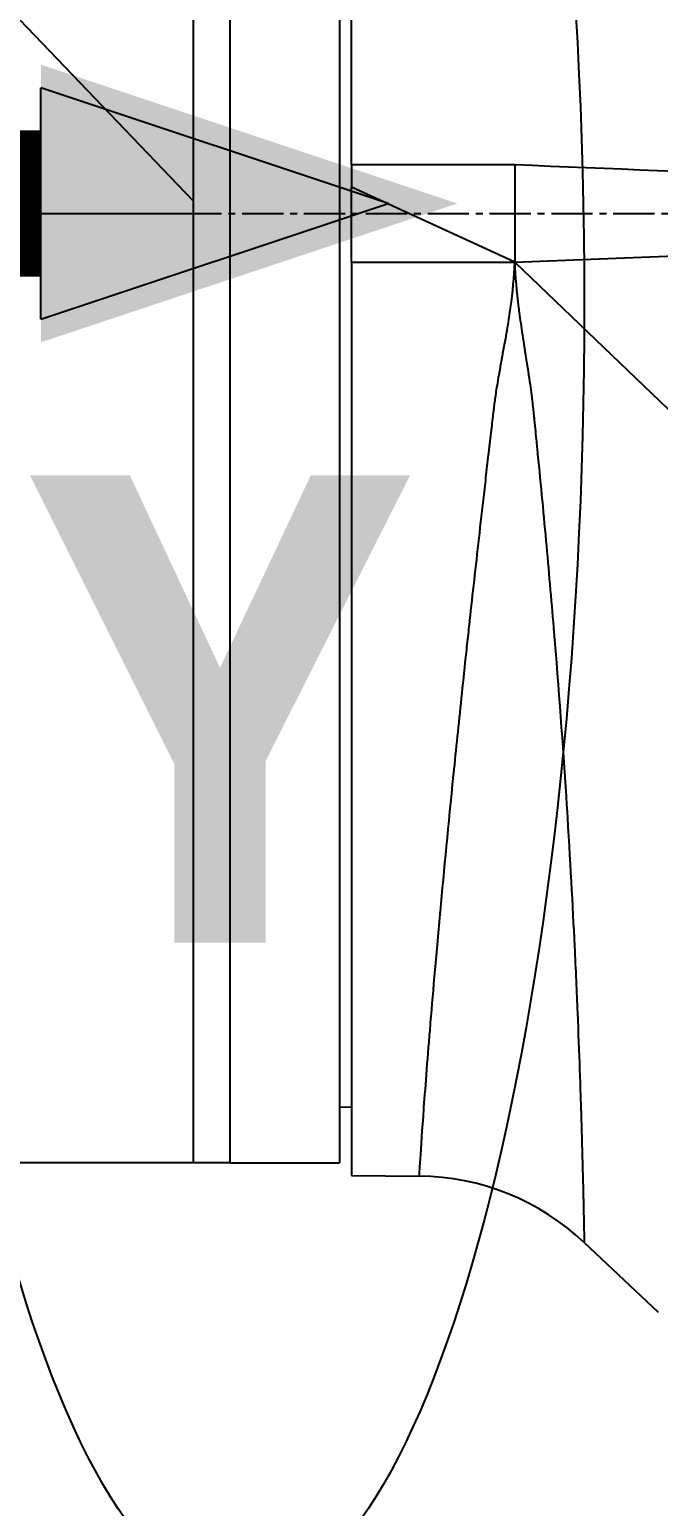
# Model space of a CAD drawing. Header units: millimetres. Extents: x 0 to 4378, y 0 to 2376.
# Drawn here: x 1576.1 to 1601.9, y 1535.3 to 1596 of the extents above; entities that cross this region are included whole.
import ezdxf

# ---------------------------------------------------------------- set-up
doc = ezdxf.new("R2010")
doc.units = ezdxf.units.MM
doc.header["$LTSCALE"] = 0.2
doc.linetypes.add('CENTER2', pattern=[1.125, 0.75, -0.125, 0.125, -0.125])
for name, color, linetype in [('02_Center Line', 1, 'CENTER2'), ('07_Special Line2', 76, 'Continuous'), ('13_After Rev.Num.', 6, 'Continuous')]:
    doc.layers.add(name, color=color, linetype=linetype)
doc.styles.add('Rainbow-5.0 Style', font='malgunsl.ttf')
doc.dimstyles.new('Rainbow-5.0 Style', dxfattribs={"dimtxt": 4, "dimasz": 2.5, "dimexe": 1, "dimexo": 1, "dimgap": 1, "dimtad": 1, "dimdsep": 46, "dimtxsty": 'Rainbow-5.0 Style', "dimcen": 0, "dimclrd": 251, "dimclre": 251, "dimclrt": 7, "dimazin": 3, "dimtp": 0.1, "dimtm": 0.1, "dimtfac": 0.61, "dimtmove": 0, "dimatfit": 3, "dimfxl": 1, "dimlwd": -1, "dimlwe": -1, "dimarcsym": 1})

# ---------------------------------------------------------------- blocks, each defined once
blk = doc.blocks.new('*D147')
at = {"color": 251, "linetype": 'ByBlock', "transparency": 16777216}
for p, q in [((1588.544, 1699.157), (1769.201, 1699.157)), ((1765.201, 1598.457), (1765.201, 1689.157)), ((1699.244, 1588.457), (1769.201, 1588.457))]:
    blk.add_line(p, q, dxfattribs=at)
at = {"color": 251, "transparency": 16777216}
for points in [[(1763.534, 1689.157), (1766.868, 1689.157), (1765.201, 1699.157)], [(1763.534, 1598.457), (1766.868, 1598.457), (1765.201, 1588.457)]]:
    blk.add_solid(points, dxfattribs=at)
at = {"layer": 'Defpoints', "color": 0, "transparency": 16777216}
for p in [(1584.544, 1699.157), (1765.201, 1699.157), (1695.244, 1588.457)]:
    blk.add_point(p, dxfattribs=at)
at = {"color": 7, "transparency": 16777216, "insert": (1752.88, 1643.807), "char_height": 16, "attachment_point": 5, "rotation": 90, "style": 'Rainbow-5.0 Style'}
blk.add_mtext('110.7', dxfattribs=at)
blk = doc.blocks.new('Blk$A47R2-4W24B')
for p, q in [((-62.2, 986.721), (-108.7, 1035.201)), ((-62.2, 1025.727), (-62.2, 986.721)), ((-55.7, 988.2), (-55.7, 1025.645)), ((-60.7, 1025.2), (-60.7, 947.2)), ((-60.7, 1025.2), (-60.7, 947.2)), ((-56.2, 1025.2), (-56.2, 947.2)), ((-55.7, 988.2), (-55.7, 987.28)), ((-49, 988.2), (-55.7, 988.2)), ((-49, 988.2), (-49.001, 984.2)), ((-55.7, 984.2), (-55.7, 987.28)), ((-49.001, 984.2), (-55.7, 987.28)), ((-62.2, 986.721), (-62.2, 986.2)), ((-108.72, 986.2), (-62.2, 986.2)), ((-62.2, 986.2), (-62.2, 947.2)), ((-62.2, 986.2), (-62.2, 947.2)), ((-49.001, 984.2), (-2.382, 986.103)), ((-55.7, 984.2), (-55.7, 946.683)), ((-55.7, 984.2), (-49.001, 984.2)), ((-49.001, 984.2), (-0.521, 937.7)), ((-55.7, 949.487), (-56.2, 949.479)), ((-62.2, 947.2), (-69.72, 947.2)), ((-60.7, 947.2), (-62.2, 947.2)), ((-60.7, 947.2), (-56.2, 947.2)), ((-55.7, 946.683), (-52.919, 946.658)), ((-43.1, 941.064), (-46.149, 943.936))]:
    blk.add_line(p, q)
blk.add_arc((-53.007, 936.659), 10, 46.70019, 89.5)
for points in [[(-2.064, 986.284), (-17.709, 986.923), (-33.354, 987.561), (-49, 988.2)], [(-46.149, 943.936), (-46.149, 943.936), (-46.149, 943.936), (-46.149, 943.936)]]:
    blk.add_open_spline(points, degree=3)
for points, knots in [([(-52.919, 946.658), (-52.919, 946.658), (-52.904, 946.911), (-52.874, 947.37), (-52.843, 947.851), (-52.795, 948.559), (-52.73, 949.437), (-52.73, 949.444), (-52.729, 949.451), (-52.729, 949.458), (-52.728, 949.464), (-52.728, 949.47), (-52.727, 949.478), (-52.658, 950.42), (-52.568, 951.576), (-52.458, 952.908), (-52.456, 952.928), (-52.455, 952.948), (-52.453, 952.968), (-52.397, 953.646), (-52.336, 954.37), (-52.269, 955.133), (-52.236, 955.515), (-52.201, 955.906), (-52.165, 956.307), (-52.147, 956.508), (-52.129, 956.71), (-52.11, 956.915), (-52.092, 957.12), (-52.073, 957.326), (-52.053, 957.537), (-51.898, 959.222), (-51.718, 961.093), (-51.512, 963.127), (-51.51, 963.15), (-51.508, 963.174), (-51.505, 963.197), (-51.404, 964.193), (-51.298, 965.227), (-51.185, 966.296), (-51.127, 966.843), (-51.068, 967.399), (-51.007, 967.965), (-50.977, 968.247), (-50.946, 968.532), (-50.915, 968.819), (-50.899, 968.962), (-50.884, 969.106), (-50.868, 969.25), (-50.86, 969.323), (-50.852, 969.395), (-50.844, 969.468), (-50.84, 969.504), (-50.836, 969.54), (-50.832, 969.576), (-50.83, 969.595), (-50.828, 969.613), (-50.826, 969.631), (-50.824, 969.649), (-50.822, 969.668), (-50.82, 969.685), (-50.701, 970.772), (-50.574, 971.907), (-50.44, 973.089), (-50.373, 973.68), (-50.305, 974.282), (-50.234, 974.896), (-50.199, 975.203), (-50.163, 975.513), (-50.127, 975.826), (-50.109, 975.982), (-50.091, 976.139), (-50.072, 976.296), (-50.063, 976.375), (-50.054, 976.454), (-50.045, 976.533), (-50.04, 976.573), (-50.036, 976.613), (-50.031, 976.652), (-50.027, 976.69), (-50.022, 976.727), (-50.018, 976.764), (-50.016, 976.782), (-50.012, 976.819), (-50.008, 976.849), (-49.971, 977.171), (-49.938, 977.451), (-49.91, 977.687), (-49.896, 977.811), (-49.882, 977.923), (-49.871, 978.023), (-49.865, 978.066), (-49.861, 978.108), (-49.856, 978.147), (-49.844, 978.245), (-49.834, 978.329), (-49.826, 978.399), (-49.82, 978.448), (-49.814, 978.49), (-49.81, 978.524), (-49.808, 978.542), (-49.806, 978.557), (-49.804, 978.571), (-49.803, 978.578), (-49.802, 978.585), (-49.801, 978.591), (-49.801, 978.595), (-49.8, 978.599), (-49.8, 978.604), (-49.798, 978.613), (-49.795, 978.641), (-49.791, 978.663), (-49.766, 978.843), (-49.729, 979.072), (-49.682, 979.351), (-49.655, 979.505), (-49.625, 979.675), (-49.592, 979.859), (-49.576, 979.952), (-49.558, 980.048), (-49.54, 980.148), (-49.531, 980.198), (-49.522, 980.249), (-49.512, 980.301), (-49.507, 980.327), (-49.502, 980.353), (-49.497, 980.38), (-49.495, 980.393), (-49.493, 980.406), (-49.49, 980.42), (-49.488, 980.433), (-49.485, 980.448), (-49.483, 980.46), (-49.41, 980.854), (-49.346, 981.207), (-49.294, 981.518), (-49.242, 981.825), (-49.202, 982.09), (-49.171, 982.315), (-49.17, 982.318), (-49.17, 982.32), (-49.169, 982.325), (-49.079, 982.983), (-49.022, 983.608), (-49.001, 984.2)], [0, 0, 0, 0, 0.121112, 0.121112, 0.121112, 0.248047, 0.248047, 0.248047, 0.249023, 0.249023, 0.249023, 0.25, 0.25, 0.25, 0.373166, 0.373166, 0.373166, 0.375, 0.375, 0.375, 0.4375, 0.4375, 0.4375, 0.46875, 0.46875, 0.46875, 0.484375, 0.484375, 0.484375, 0.5, 0.5, 0.5, 0.625, 0.625, 0.625, 0.626439, 0.626439, 0.626439, 0.6875, 0.6875, 0.6875, 0.71875, 0.71875, 0.71875, 0.734375, 0.734375, 0.734375, 0.742187, 0.742187, 0.742187, 0.746094, 0.746094, 0.746094, 0.748047, 0.748047, 0.748047, 0.749023, 0.749023, 0.749023, 0.75, 0.75, 0.75, 0.8125, 0.8125, 0.8125, 0.84375, 0.84375, 0.84375, 0.859375, 0.859375, 0.859375, 0.867187, 0.867187, 0.867187, 0.871094, 0.871094, 0.871094, 0.873047, 0.873047, 0.873047, 0.874878, 0.874878, 0.874878, 0.875773, 0.875773, 0.875773, 0.885526, 0.885526, 0.885526, 0.890625, 0.890625, 0.890625, 0.892844, 0.892844, 0.892844, 0.898437, 0.898437, 0.898437, 0.902344, 0.902344, 0.902344, 0.904297, 0.904297, 0.904297, 0.905273, 0.905273, 0.905273, 0.906006, 0.906006, 0.906006, 0.907746, 0.907746, 0.907746, 0.921875, 0.921875, 0.921875, 0.929687, 0.929687, 0.929687, 0.933594, 0.933594, 0.933594, 0.935547, 0.935547, 0.935547, 0.936523, 0.936523, 0.936523, 0.937012, 0.937012, 0.937012, 0.9375, 0.9375, 0.9375, 0.953125, 0.953125, 0.953125, 0.968506, 0.968506, 0.968506, 0.96875, 0.96875, 0.96875, 1, 1, 1, 1]), ([(-49.001, 984.2), (-48.98, 983.626), (-48.925, 982.999), (-48.84, 982.324), (-48.84, 982.318), (-48.839, 982.311), (-48.838, 982.308), (-48.808, 982.065), (-48.769, 981.782), (-48.722, 981.46), (-48.675, 981.143), (-48.619, 980.788), (-48.558, 980.396), (-48.557, 980.39), (-48.556, 980.385), (-48.555, 980.377), (-48.48, 979.902), (-48.42, 979.504), (-48.374, 979.183), (-48.351, 979.022), (-48.332, 978.88), (-48.315, 978.757), (-48.307, 978.696), (-48.3, 978.639), (-48.293, 978.587), (-48.29, 978.561), (-48.287, 978.536), (-48.284, 978.512), (-48.282, 978.5), (-48.281, 978.489), (-48.28, 978.478), (-48.279, 978.472), (-48.278, 978.466), (-48.278, 978.461), (-48.277, 978.455), (-48.276, 978.446), (-48.276, 978.445), (-48.272, 978.416), (-48.262, 978.322), (-48.246, 978.164), (-48.24, 978.107), (-48.233, 978.042), (-48.226, 977.97), (-48.223, 977.94), (-48.22, 977.91), (-48.216, 977.878), (-48.211, 977.822), (-48.205, 977.763), (-48.198, 977.699), (-48.195, 977.667), (-48.192, 977.634), (-48.188, 977.601), (-48.187, 977.584), (-48.185, 977.567), (-48.183, 977.549), (-48.182, 977.541), (-48.181, 977.532), (-48.181, 977.523), (-48.18, 977.519), (-48.18, 977.514), (-48.179, 977.51), (-48.179, 977.505), (-48.178, 977.499), (-48.178, 977.496), (-48.162, 977.337), (-48.146, 977.179), (-48.13, 977.022), (-48.119, 976.904), (-48.107, 976.786), (-48.095, 976.669), (-48.091, 976.63), (-48.088, 976.592), (-48.084, 976.552), (-47.957, 975.269), (-47.836, 974.01), (-47.723, 972.778), (-47.611, 971.556), (-47.506, 970.362), (-47.41, 969.2), (-47.409, 969.191), (-47.408, 969.183), (-47.407, 969.172), (-47.195, 966.62), (-47.028, 964.32), (-46.895, 962.265), (-46.884, 962.109), (-46.875, 961.954), (-46.865, 961.801), (-46.728, 959.639), (-46.627, 957.756), (-46.548, 956.12), (-46.548, 956.114), (-46.548, 956.109), (-46.547, 956.101), (-46.501, 955.136), (-46.461, 954.225), (-46.426, 953.368), (-46.392, 952.539), (-46.362, 951.761), (-46.337, 951.037), (-46.336, 951.013), (-46.335, 950.989), (-46.335, 950.967), (-46.322, 950.608), (-46.31, 950.253), (-46.299, 949.902), (-46.288, 949.562), (-46.277, 949.227), (-46.267, 948.9), (-46.267, 948.891), (-46.267, 948.881), (-46.267, 948.872), (-46.266, 948.86), (-46.266, 948.857), (-46.266, 948.85), (-46.26, 948.663), (-46.253, 948.418), (-46.245, 948.129), (-46.237, 947.836), (-46.228, 947.497), (-46.218, 947.134), (-46.218, 947.129), (-46.218, 947.122), (-46.218, 947.117), (-46.209, 946.777), (-46.203, 946.503), (-46.197, 946.278), (-46.194, 946.165), (-46.192, 946.064), (-46.19, 945.975), (-46.189, 945.93), (-46.188, 945.888), (-46.187, 945.848), (-46.187, 945.828), (-46.186, 945.809), (-46.186, 945.79), (-46.185, 945.781), (-46.185, 945.772), (-46.185, 945.763), (-46.185, 945.758), (-46.185, 945.754), (-46.185, 945.749), (-46.185, 945.746), (-46.185, 945.743), (-46.185, 945.739), (-46.185, 945.738), (-46.185, 945.738), (-46.184, 945.736), (-46.179, 945.512), (-46.176, 945.321), (-46.172, 945.157), (-46.17, 945.075), (-46.169, 945), (-46.167, 944.93), (-46.167, 944.896), (-46.166, 944.862), (-46.165, 944.831), (-46.165, 944.815), (-46.165, 944.799), (-46.164, 944.784), (-46.164, 944.776), (-46.164, 944.769), (-46.164, 944.761), (-46.164, 944.758), (-46.164, 944.754), (-46.164, 944.75), (-46.164, 944.748), (-46.164, 944.745), (-46.164, 944.742), (-46.164, 944.741), (-46.164, 944.74), (-46.164, 944.739), (-46.161, 944.59), (-46.158, 944.467), (-46.156, 944.365), (-46.155, 944.315), (-46.155, 944.269), (-46.154, 944.229), (-46.15, 944.048), (-46.149, 943.958), (-46.149, 943.94), (-46.149, 943.938), (-46.149, 943.936), (-46.149, 943.936)], [0, 0, 0, 0, 0.0310059, 0.0310059, 0.0310059, 0.03125, 0.03125, 0.03125, 0.046875, 0.046875, 0.046875, 0.0622559, 0.0622559, 0.0622559, 0.0625, 0.0625, 0.0625, 0.078125, 0.078125, 0.078125, 0.0859375, 0.0859375, 0.0859375, 0.0898438, 0.0898438, 0.0898438, 0.0917969, 0.0917969, 0.0917969, 0.0927734, 0.0927734, 0.0927734, 0.0932617, 0.0932617, 0.0932617, 0.09375, 0.09375, 0.09375, 0.1015625, 0.1015625, 0.1015625, 0.1043487, 0.1043487, 0.1043487, 0.1054688, 0.1054688, 0.1054688, 0.1074219, 0.1074219, 0.1074219, 0.1083984, 0.1083984, 0.1083984, 0.1088867, 0.1088867, 0.1088867, 0.1091309, 0.1091309, 0.1091309, 0.1092529, 0.1092529, 0.1092529, 0.109375, 0.109375, 0.109375, 0.1171875, 0.1171875, 0.1171875, 0.1230469, 0.1230469, 0.1230469, 0.125, 0.125, 0.125, 0.1875, 0.1875, 0.1875, 0.2495117, 0.2495117, 0.2495117, 0.25, 0.25, 0.25, 0.3661699, 0.3661699, 0.3661699, 0.375, 0.375, 0.375, 0.4995117, 0.4995117, 0.4995117, 0.5, 0.5, 0.5, 0.5625, 0.5625, 0.5625, 0.6230469, 0.6230469, 0.6230469, 0.625, 0.625, 0.625, 0.65625, 0.65625, 0.65625, 0.6865234, 0.6865234, 0.6865234, 0.6873779, 0.6873779, 0.6873779, 0.6884698, 0.6884698, 0.6884698, 0.71875, 0.71875, 0.71875, 0.7495117, 0.7495117, 0.7495117, 0.75, 0.75, 0.75, 0.78125, 0.78125, 0.78125, 0.796875, 0.796875, 0.796875, 0.8046875, 0.8046875, 0.8046875, 0.8085938, 0.8085938, 0.8085938, 0.8105469, 0.8105469, 0.8105469, 0.8115234, 0.8115234, 0.8115234, 0.8122559, 0.8122559, 0.8122559, 0.8125, 0.8125, 0.8125, 0.84375, 0.84375, 0.84375, 0.859375, 0.859375, 0.859375, 0.8671875, 0.8671875, 0.8671875, 0.8710938, 0.8710938, 0.8710938, 0.8730469, 0.8730469, 0.8730469, 0.8740234, 0.8740234, 0.8740234, 0.8747559, 0.8747559, 0.8747559, 0.875, 0.875, 0.875, 0.90625, 0.90625, 0.90625, 0.921875, 0.921875, 0.921875, 0.9914741, 0.9914741, 0.9914741, 0.9999925, 0.9999925, 0.9999925, 0.9999925])]:
    blk.add_open_spline(points, degree=3, knots=knots)
at = {"layer": '02_Center Line', "ltscale": 11.288275}
blk.add_line((-166.869, 986.2), (75.275, 986.2), dxfattribs=at)
blk = doc.blocks.new('A$C19ebd0c3_1234')
blk.add_ellipse((0, 0), major_axis=(53.194, 0), ratio=0.263273)
blk = doc.blocks.new('A$C3a293ff3')
at = {"layer": '07_Special Line2'}
blk.add_hatch(color=256, dxfattribs=at).paths.add_polyline_path([(49.156, 0), (34.9, 4.752), (34.9, -4.752)])
for p, q in [((34.9, -3.96), (34.9, 3.96)), ((46.78, 0), (34.9, 3.96)), ((34.9, -3.96), (46.78, 0))]:
    blk.add_line(p, q, dxfattribs=at)
at = {"layer": '07_Special Line2', "const_width": 5}
blk.add_lwpolyline([(34.9, 0), (0, 0)], dxfattribs=at)
at = {"layer": '07_Special Line2', "insert": (34.529, -17.308), "char_height": 16, "attachment_point": 4, "style": 'Rainbow-5.0 Style'}
blk.add_mtext('{\\fMalgun Gothic Semilight|b1|i0|c129|p50;Y}', dxfattribs=at)

msp = doc.modelspace()

# ---------------------------------------------------------------- block references
msp.add_blockref('Blk$A47R2-4W24B', (1645.046, 602.257))
at = {"xscale": 1.2, "yscale": 1.2, "zscale": 1.2}
msp.add_blockref('A$C3a293ff3', (1534.706, 1588.872), dxfattribs=at)
at = {"layer": '13_After Rev.Num.', "rotation": 90}
msp.add_blockref('A$C19ebd0c3_1234', (1584.896, 1584.76), dxfattribs=at)

# ---------------------------------------------------------------- dimensions: what is measured, and where the dimension line sits
dim = msp.add_linear_dim(base=(1765.201, 1699.157), p1=(1695.244, 1588.457), p2=(1584.544, 1699.157), angle=90, dimstyle='Rainbow-5.0 Style', override={"dimscale": 4, "dimtol": 0, "dimlim": 0, "dimtp": 0.1, "dimtm": 0.1, "dimtfac": 0.61, "dimtdec": 2, "dimtolj": 0, "dimtzin": 8})
dim.commit()
dim.dimension.update_dxf_attribs({"geometry": '*D147', "text_midpoint": (1752.88, 1643.807)})

doc.saveas('drawing.dxf')
